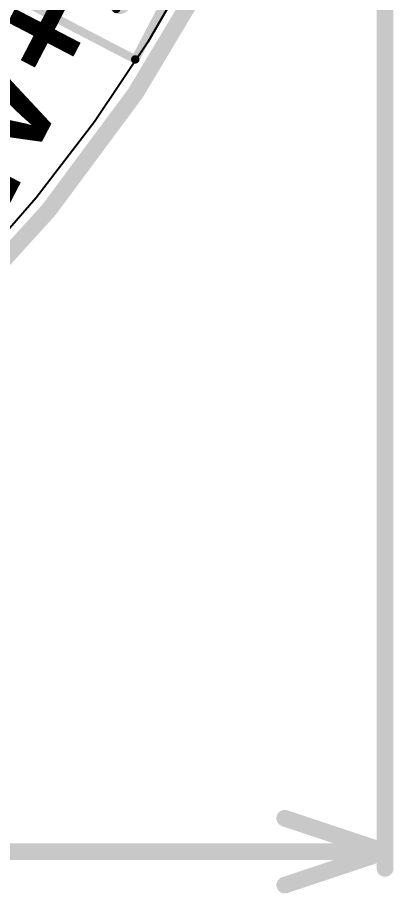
# Model space of a CAD drawing. Header units: inches. Extents: x -8 to 384, y -12 to 64.
# Drawn here: x 31.95 to 37.66, y -11.3 to 2.01 of the extents above; entities that cross this region are included whole.
import ezdxf

# ---------------------------------------------------------------- set-up
doc = ezdxf.new("R2010")
doc.units = ezdxf.units.IN
for name, color, linetype in [('Board_outline', 216, 'Continuous'), ('Bottom Layer', 5, 'Continuous'), ('Bottom Overlay', 54, 'Continuous'), ('Bottom Solder', 6, 'Continuous'), ('Dimension', 6, 'Continuous'), ('Multi-Layer', 9, 'Continuous'), ('Pad Holes', 156, 'Continuous'), ('Top Layer', 1, 'Continuous'), ('Top Overlay', 2, 'Continuous'), ('Top Solder', 216, 'Continuous')]:
    doc.layers.add(name, color=color, linetype=linetype)
doc.styles.add('Arial_Bold', font='', dxfattribs={"height": 0.2})
doc.styles.get('Arial_Bold').set_extended_font_data('Arial', bold=True)

# ---------------------------------------------------------------- blocks, each defined once
blk = doc.blocks.new('B2B_ZR_LF__SN__69')
at = {"layer": 'Bottom Layer'}
blk.add_hatch(color=5, dxfattribs=at).paths.add_polyline_path([(-1.4, 0.65), (-0.1, 0.65), (-0.1, -0.65), (-1.4, -0.65)])
h = blk.add_hatch(color=5, dxfattribs=at)
edge = h.paths.add_edge_path()
edge.add_arc((0.75, 0), 0.65, 0, 360)
at = {"layer": 'Bottom Solder'}
blk.add_hatch(color=6, dxfattribs=at).paths.add_polyline_path([(-1.502, 0.752), (0.002, 0.752), (0.002, -0.752), (-1.502, -0.752)])
h = blk.add_hatch(color=6, dxfattribs=at)
edge = h.paths.add_edge_path()
edge.add_arc((0.75, 0), 0.752, 0, 360)
at = {"layer": 'Multi-Layer'}
blk.add_hatch(color=9, dxfattribs=at).paths.add_polyline_path([(-1.4, 0.65), (-0.1, 0.65), (-0.1, -0.65), (-1.4, -0.65)])
h = blk.add_hatch(color=9, dxfattribs=at)
edge = h.paths.add_edge_path()
edge.add_arc((0.75, 0), 0.65, 0, 360)
at = {"layer": 'Pad Holes'}
h = blk.add_hatch(color=7, dxfattribs=at)
edge = h.paths.add_edge_path()
edge.add_arc((-0.75, 0), 0.35, 0, 360)
h = blk.add_hatch(color=7, dxfattribs=at)
edge = h.paths.add_edge_path()
edge.add_arc((0.75, 0), 0.35, 0, 360)
at = {"layer": 'Top Layer'}
blk.add_hatch(color=1, dxfattribs=at).paths.add_polyline_path([(-1.4, 0.65), (-0.1, 0.65), (-0.1, -0.65), (-1.4, -0.65)])
h = blk.add_hatch(color=1, dxfattribs=at)
edge = h.paths.add_edge_path()
edge.add_arc((0.75, 0), 0.65, 0, 360)
at = {"layer": 'Top Solder'}
blk.add_hatch(color=216, dxfattribs=at).paths.add_polyline_path([(-1.502, 0.752), (0.002, 0.752), (0.002, -0.752), (-1.502, -0.752)])
h = blk.add_hatch(color=216, dxfattribs=at)
edge = h.paths.add_edge_path()
edge.add_arc((0.75, 0), 0.752, 0, 360)
at = {"layer": 'Top Overlay'}
for points in [[(-2.235, 1.143, 0.127, 0.127, 0), (2.286, 1.143, 0.127, 0.127, 0)], [(-2.235, 1.143, 0.127, 0.127, 0), (-2.235, -1.143, 0.127, 0.127, 0)], [(2.286, 1.143, 0.127, 0.127, 0), (2.286, -1.143, 0.127, 0.127, 0)], [(-2.235, -1.143, 0.127, 0.127, 0), (2.286, -1.143, 0.127, 0.127, 0)]]:
    blk.add_lwpolyline(points, format="xyseb", dxfattribs=at)
for points in [[(-2.267, 1.143, 0.0635, 0.0635, 1), (-2.203, 1.143, 0.0635, 0.0635, 1)], [(-2.267, 1.143, 0.0635, 0.0635, 1), (-2.203, 1.143, 0.0635, 0.0635, 1)], [(2.254, 1.143, 0.0635, 0.0635, 1), (2.318, 1.143, 0.0635, 0.0635, 1)], [(2.254, 1.143, 0.0635, 0.0635, 1), (2.318, 1.143, 0.0635, 0.0635, 1)], [(-1.461, -0.533, 0.127, 0.127, 1), (-1.688, -0.533, 0.127, 0.127, 1)], [(-1.72, -0.533, 0.0635, 0.0635, 1), (-1.657, -0.533, 0.0635, 0.0635, 1)], [(-1.493, -0.533, 0.0635, 0.0635, 1), (-1.429, -0.533, 0.0635, 0.0635, 1)], [(-2.267, -1.143, 0.0635, 0.0635, 1), (-2.203, -1.143, 0.0635, 0.0635, 1)], [(-2.267, -1.143, 0.0635, 0.0635, 1), (-2.203, -1.143, 0.0635, 0.0635, 1)], [(2.254, -1.143, 0.0635, 0.0635, 1), (2.318, -1.143, 0.0635, 0.0635, 1)], [(2.254, -1.143, 0.0635, 0.0635, 1), (2.318, -1.143, 0.0635, 0.0635, 1)]]:
    blk.add_lwpolyline(points, format="xyseb", close=True, dxfattribs=at)

msp = doc.modelspace()

# ---------------------------------------------------------------- linework, layer by layer
at = {"layer": 'Board_outline'}
msp.add_lwpolyline([(37.537, 13.36, 0.254, 0.254, 1), (-7.463, 13.36, 0.254, 0.254, 1)], format="xyseb", close=True, dxfattribs=at)
at = {"layer": 'Bottom Layer'}
for p, q in [((34.662, 2.896), (33.934, 1.635)), ((33.934, 1.635), (33.125, 0.424)), ((33.125, 0.424), (32.239, -0.731)), ((32.239, -0.731), (31.278, -1.826))]:
    msp.add_line(p, q, dxfattribs=at)
at = {"layer": 'Dimension'}
for points in [[(37.537, -10.922, 0.254, 0.254, 0), (37.537, 12.979, 0.254, 0.254, 0)], [(36.013, -10.16, 0.254, 0.254, 0), (37.537, -10.668, 0.254, 0.254, 0)], [(21.893, -10.668, 0.254, 0.254, 0), (37.537, -10.668, 0.254, 0.254, 0)], [(36.013, -11.176, 0.254, 0.254, 0), (37.537, -10.668, 0.254, 0.254, 0)]]:
    msp.add_lwpolyline(points, format="xyseb", dxfattribs=at)
for points in [[(35.949, -10.16, 0.127, 0.127, 1), (36.076, -10.16, 0.127, 0.127, 1)], [(37.473, -10.668, 0.127, 0.127, 1), (37.6, -10.668, 0.127, 0.127, 1)], [(37.473, -10.668, 0.127, 0.127, 1), (37.6, -10.668, 0.127, 0.127, 1)], [(37.473, -10.668, 0.127, 0.127, 1), (37.6, -10.668, 0.127, 0.127, 1)], [(37.473, -10.922, 0.127, 0.127, 1), (37.6, -10.922, 0.127, 0.127, 1)], [(35.949, -11.176, 0.127, 0.127, 1), (36.076, -11.176, 0.127, 0.127, 1)]]:
    msp.add_lwpolyline(points, format="xyseb", close=True, dxfattribs=at)
at = {"layer": 'Top Layer'}
for p, q in [((34.662, 2.896), (33.934, 1.635)), ((33.934, 1.635), (33.125, 0.424)), ((33.125, 0.424), (32.239, -0.731)), ((32.239, -0.731), (31.278, -1.826))]:
    msp.add_line(p, q, dxfattribs=at)

# ---------------------------------------------------------------- block references
at = {"rotation": 62.50000000000001}
msp.add_blockref('B2B_ZR_LF__SN__69', (33.76, 3.884), dxfattribs=at)

# ---------------------------------------------------------------- texts
at = {"layer": 'Bottom Overlay', "style": 'Arial_Bold', "text_generation_flag": 2}
msp.add_text('+VE', height=1.524, rotation=62.5, dxfattribs=at).set_placement((33.299, 1.993))

doc.saveas('drawing.dxf')
